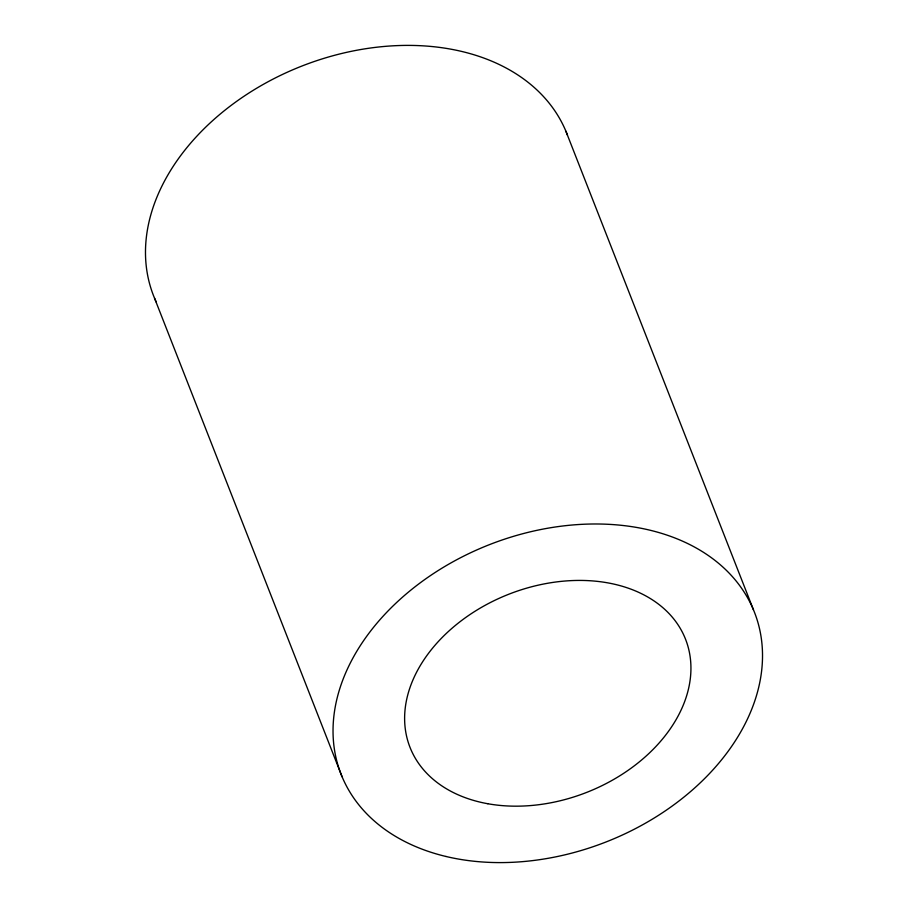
<?xml version="1.0" encoding="UTF-8"?>
<svg xmlns="http://www.w3.org/2000/svg" width="908" height="908" viewBox="0 0 908 908"><rect width="100%" height="100%" fill="white"/><g stroke="black" fill="none" stroke-linecap="round" stroke-linejoin="round"><path stroke-width="1.36" d="M565.911 131.24L753.47 609.824M154.53 298.176L342.089 776.76M156.21 301.967A221.995 159.683 -21.4 0 1 298.516 67.396A221.995 159.683 -21.4 0 1 567.443 135.088M487.823 803.739A147.993 106.463 -21.4 0 0 690.341 658.266A147.993 106.463 -21.4 0 0 465.168 617.883A147.993 106.463 -21.4 0 0 487.823 803.739M445.964 856.471A221.995 159.683 -21.4 0 0 762.425 650.798A221.995 159.683 -21.4 0 0 434.943 572.607A221.995 159.683 -21.4 0 0 445.964 856.471"/></g></svg>
